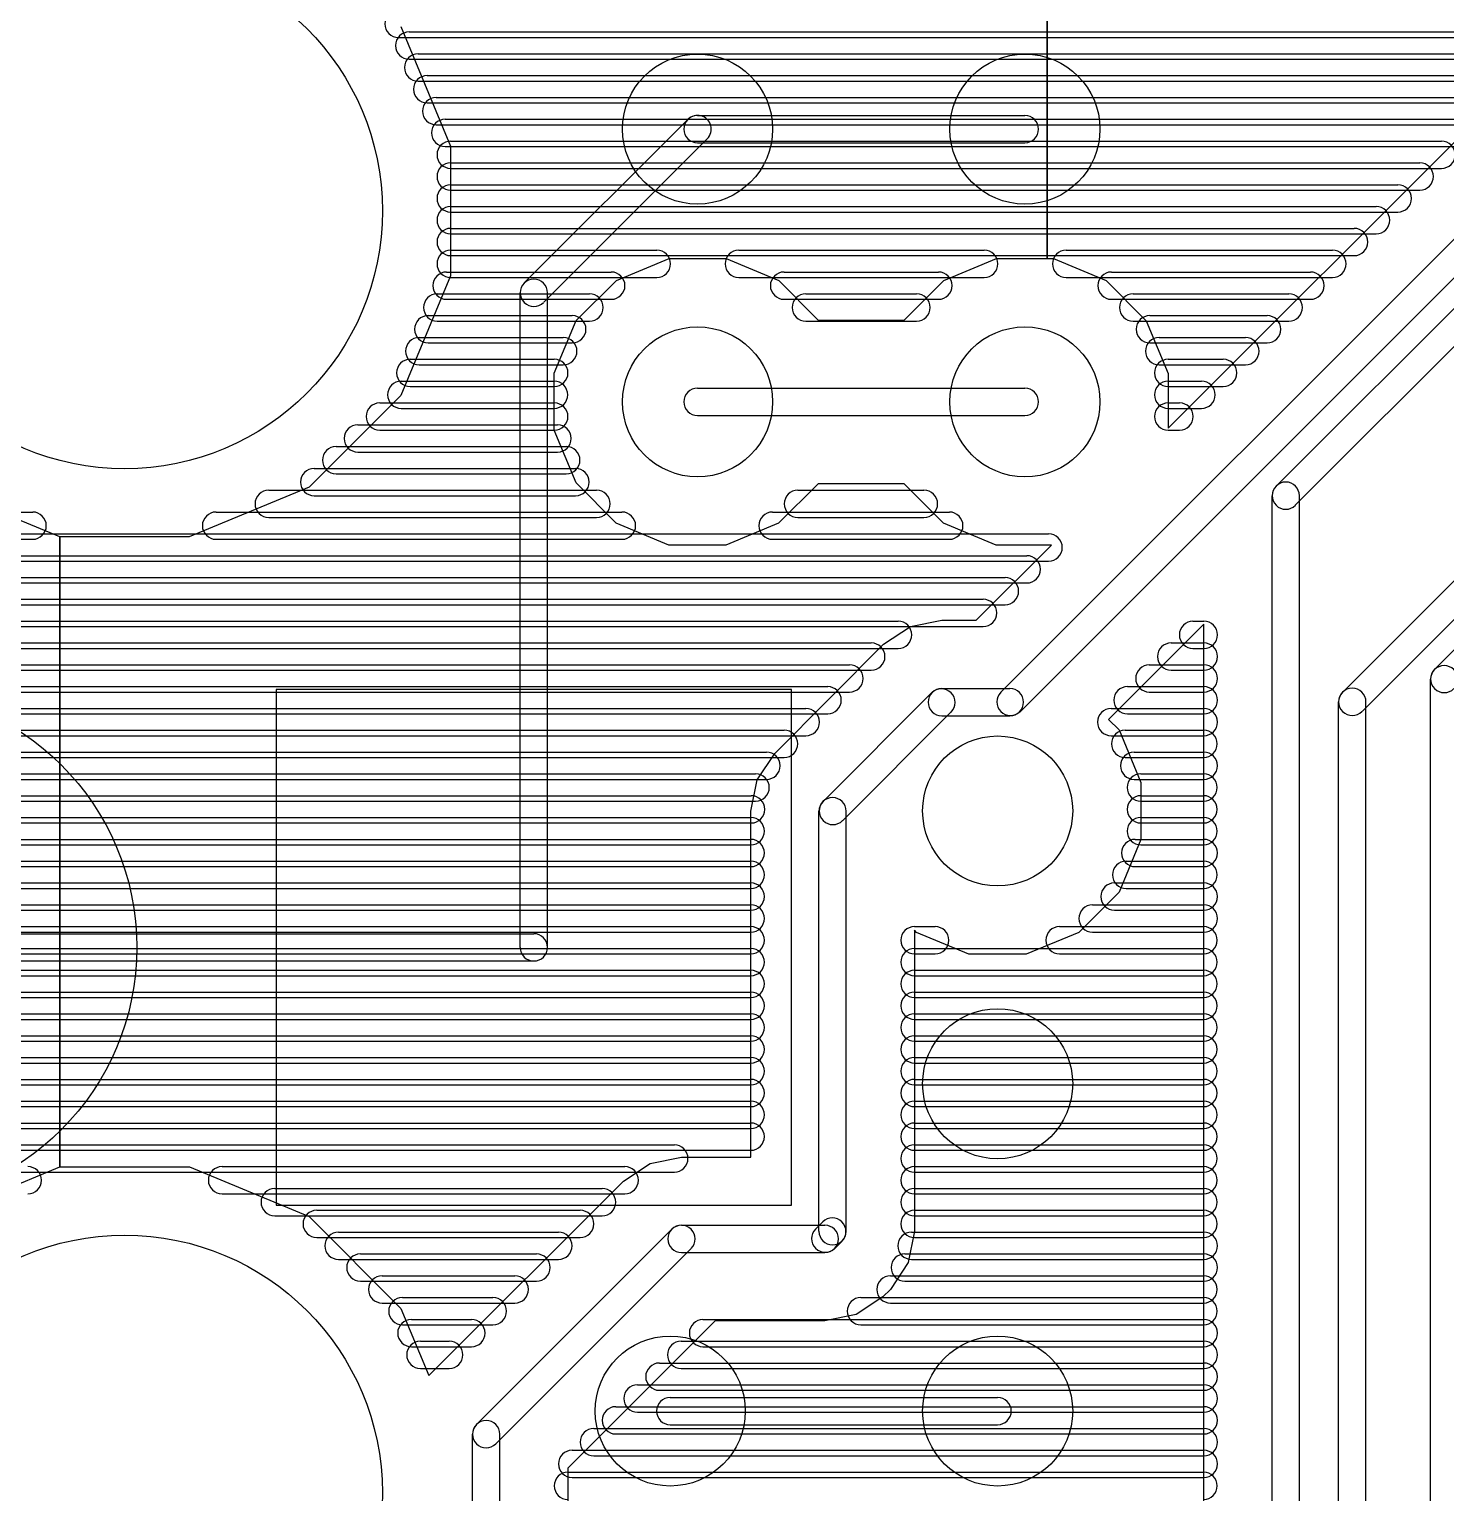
# Model space of a CAD drawing. Extents: x 4625 to 28175, y 45595 to 78045.
# Drawn here: x 8550 to 13742, y 67270 to 72636 of the extents above; entities that cross this region are included whole.
import ezdxf

# ---------------------------------------------------------------- set-up
doc = ezdxf.new("R2010")
doc.units = 0
doc.layers.add('BLACK', color=1, linetype='CONTINUOUS')

msp = doc.modelspace()

# ---------------------------------------------------------------- linework, layer by layer
at = {"layer": 'BLACK'}
for p, q in [((13121, 70961), (16265, 74105)), ((13191, 70891), (16335, 74035)), ((15866, 73960), (12111, 70205)), ((15937, 73889), (12182, 70134)), ((12725, 71173), (15125, 73574)), ((12281, 71795), (12281, 73471)), ((12281, 73471), (12281, 71795)), ((13365, 70206), (16264, 73105)), ((13436, 70135), (16335, 73034)), ((9904, 72606), (14208, 72606)), ((9904, 72606), (14208, 72606)), ((9904, 72606), (14208, 72606)), ((9913, 72646), (10095, 72207)), ((9943, 72626), (14127, 72626)), ((9943, 72626), (14127, 72626)), ((9943, 72626), (14127, 72626)), ((13701, 70289), (16018, 72606)), ((9976, 72546), (14048, 72546)), ((9976, 72546), (14048, 72546)), ((9976, 72546), (14048, 72546)), ((9943, 72526), (14127, 72526)), ((9943, 72526), (14127, 72526)), ((9943, 72526), (14127, 72526)), ((9976, 72446), (14048, 72446)), ((9976, 72446), (14048, 72446)), ((9976, 72446), (14048, 72446)), ((10009, 72466), (13967, 72466)), ((10009, 72466), (13967, 72466)), ((10009, 72466), (13967, 72466)), ((10042, 72386), (13888, 72386)), ((10042, 72386), (13888, 72386)), ((10042, 72386), (13888, 72386)), ((10009, 72366), (13967, 72366)), ((10009, 72366), (13967, 72366)), ((10009, 72366), (13967, 72366)), ((10042, 72286), (13888, 72286)), ((10042, 72286), (13888, 72286)), ((10042, 72286), (13888, 72286)), ((10075, 72306), (13807, 72306)), ((10075, 72306), (13807, 72306)), ((10075, 72306), (13807, 72306)), ((10365, 71706), (10964, 72305)), ((11000, 72320), (12200, 72320)), ((10095, 72226), (13727, 72226)), ((10095, 72226), (13727, 72226)), ((10095, 72226), (13727, 72226)), ((10436, 71635), (11035, 72234)), ((11000, 72220), (12200, 72220)), ((10075, 72206), (13807, 72206)), ((10075, 72206), (13807, 72206)), ((10075, 72206), (13807, 72206)), ((10095, 72207), (10095, 71732)), ((10095, 72146), (13647, 72146)), ((10095, 72146), (13647, 72146)), ((10095, 72146), (13647, 72146)), ((10095, 72126), (13727, 72126)), ((10095, 72126), (13727, 72126)), ((10095, 72126), (13727, 72126)), ((10095, 72066), (13567, 72066)), ((10095, 72066), (13567, 72066)), ((10095, 72066), (13567, 72066)), ((10095, 72046), (13647, 72046)), ((10095, 72046), (13647, 72046)), ((10095, 72046), (13647, 72046)), ((10095, 71986), (13487, 71986)), ((10095, 71986), (13487, 71986)), ((10095, 71986), (13487, 71986)), ((10095, 71966), (13567, 71966)), ((10095, 71966), (13567, 71966)), ((10095, 71966), (13567, 71966)), ((10095, 71906), (13407, 71906)), ((10095, 71906), (13407, 71906)), ((10095, 71906), (13407, 71906)), ((10095, 71886), (13487, 71886)), ((10095, 71886), (13487, 71886)), ((10095, 71886), (13487, 71886)), ((10095, 71826), (10851, 71826)), ((10095, 71826), (10851, 71826)), ((10095, 71826), (10851, 71826)), ((10095, 71806), (13407, 71806)), ((10095, 71806), (13407, 71806)), ((10095, 71806), (13407, 71806)), ((10703, 71715), (10896, 71795)), ((10896, 71795), (11105, 71795)), ((11105, 71795), (11298, 71715)), ((11151, 71826), (12051, 71826)), ((11151, 71826), (12051, 71826)), ((11151, 71826), (12051, 71826)), ((11903, 71715), (12096, 71795)), ((12096, 71795), (12281, 71795)), ((12281, 71795), (12305, 71795)), ((12305, 71795), (12498, 71715)), ((12351, 71826), (13327, 71826)), ((12351, 71826), (13327, 71826)), ((12351, 71826), (13327, 71826)), ((10080, 71746), (10684, 71746)), ((10080, 71746), (10684, 71746)), ((10080, 71746), (10684, 71746)), ((11317, 71746), (11883, 71746)), ((11317, 71746), (11883, 71746)), ((11317, 71746), (11883, 71746)), ((12517, 71746), (13247, 71746)), ((12517, 71746), (13247, 71746)), ((12517, 71746), (13247, 71746)), ((10095, 71732), (9913, 71293)), ((10095, 71726), (10851, 71726)), ((10095, 71726), (10851, 71726)), ((10095, 71726), (10851, 71726)), ((10555, 71568), (10703, 71715)), ((11151, 71726), (12051, 71726)), ((11151, 71726), (12051, 71726)), ((11151, 71726), (12051, 71726)), ((11298, 71715), (11442, 71570)), ((11757, 71570), (11903, 71715)), ((12351, 71726), (13327, 71726)), ((12351, 71726), (13327, 71726)), ((12351, 71726), (13327, 71726)), ((12498, 71715), (12645, 71567)), ((10046, 71666), (10604, 71666)), ((10046, 71666), (10604, 71666)), ((10046, 71666), (10604, 71666)), ((10080, 71646), (10684, 71646)), ((10080, 71646), (10684, 71646)), ((10080, 71646), (10684, 71646)), ((10350, 69270), (10350, 71670)), ((10450, 69270), (10450, 71670)), ((11317, 71646), (11883, 71646)), ((11317, 71646), (11883, 71646)), ((11317, 71646), (11883, 71646)), ((11397, 71666), (11803, 71666)), ((11397, 71666), (11803, 71666)), ((11397, 71666), (11803, 71666)), ((12517, 71646), (13247, 71646)), ((12517, 71646), (13247, 71646)), ((12517, 71646), (13247, 71646)), ((12597, 71666), (13167, 71666)), ((12597, 71666), (13167, 71666)), ((12597, 71666), (13167, 71666)), ((10013, 71586), (10541, 71586)), ((10013, 71586), (10541, 71586)), ((10013, 71586), (10541, 71586)), ((12658, 71586), (13088, 71586)), ((12658, 71586), (13088, 71586)), ((12658, 71586), (13088, 71586)), ((10046, 71566), (10604, 71566)), ((10046, 71566), (10604, 71566)), ((10046, 71566), (10604, 71566)), ((10475, 71375), (10555, 71568)), ((11397, 71566), (11803, 71566)), ((11397, 71566), (11803, 71566)), ((11397, 71566), (11803, 71566)), ((11442, 71570), (11757, 71570)), ((12597, 71566), (13167, 71566)), ((12597, 71566), (13167, 71566)), ((12597, 71566), (13167, 71566)), ((12645, 71567), (12725, 71374)), ((9980, 71506), (10508, 71506)), ((9980, 71506), (10508, 71506)), ((9980, 71506), (10508, 71506)), ((10013, 71486), (10541, 71486)), ((10013, 71486), (10541, 71486)), ((10013, 71486), (10541, 71486)), ((12658, 71486), (13088, 71486)), ((12658, 71486), (13088, 71486)), ((12658, 71486), (13088, 71486)), ((12692, 71506), (13008, 71506)), ((12692, 71506), (13008, 71506)), ((12692, 71506), (13008, 71506)), ((9947, 71426), (10475, 71426)), ((9947, 71426), (10475, 71426)), ((9947, 71426), (10475, 71426)), ((12725, 71426), (12927, 71426)), ((12725, 71426), (12927, 71426)), ((12725, 71426), (12927, 71426)), ((9980, 71406), (10508, 71406)), ((9980, 71406), (10508, 71406)), ((9980, 71406), (10508, 71406)), ((10475, 71166), (10475, 71375)), ((12692, 71406), (13008, 71406)), ((12692, 71406), (13008, 71406)), ((12692, 71406), (13008, 71406)), ((12725, 71374), (12725, 71173)), ((9914, 71346), (10474, 71346)), ((9914, 71346), (10474, 71346)), ((9914, 71346), (10474, 71346)), ((9947, 71326), (10475, 71326)), ((9947, 71326), (10475, 71326)), ((9947, 71326), (10475, 71326)), ((11000, 71320), (12200, 71320)), ((12725, 71346), (12847, 71346)), ((12725, 71346), (12847, 71346)), ((12725, 71346), (12847, 71346)), ((12725, 71326), (12927, 71326)), ((12725, 71326), (12927, 71326)), ((12725, 71326), (12927, 71326)), ((9913, 71293), (9576, 70957)), ((9835, 71266), (10475, 71266)), ((9835, 71266), (10475, 71266)), ((9835, 71266), (10475, 71266)), ((12725, 71266), (12767, 71266)), ((12725, 71266), (12767, 71266)), ((12725, 71266), (12767, 71266)), ((9914, 71246), (10474, 71246)), ((9914, 71246), (10474, 71246)), ((9914, 71246), (10474, 71246)), ((11000, 71220), (12200, 71220)), ((12725, 71246), (12847, 71246)), ((12725, 71246), (12847, 71246)), ((12725, 71246), (12847, 71246)), ((9755, 71186), (10487, 71186)), ((9755, 71186), (10487, 71186)), ((9755, 71186), (10487, 71186)), ((9835, 71166), (10475, 71166)), ((9835, 71166), (10475, 71166)), ((9835, 71166), (10475, 71166)), ((10555, 70973), (10475, 71166)), ((12725, 71166), (12767, 71166)), ((12725, 71166), (12767, 71166)), ((12725, 71166), (12767, 71166)), ((9675, 71106), (10519, 71106)), ((9675, 71106), (10519, 71106)), ((9675, 71106), (10519, 71106)), ((9755, 71086), (10487, 71086)), ((9755, 71086), (10487, 71086)), ((9755, 71086), (10487, 71086)), ((9595, 71026), (10553, 71026)), ((9595, 71026), (10553, 71026)), ((9595, 71026), (10553, 71026)), ((9675, 71006), (10519, 71006)), ((9675, 71006), (10519, 71006)), ((9675, 71006), (10519, 71006)), ((8662, 70775), (8223, 70957)), ((9576, 70957), (9137, 70775)), ((9428, 70946), (10630, 70946)), ((9428, 70946), (10630, 70946)), ((9428, 70946), (10630, 70946)), ((10702, 70825), (10555, 70973)), ((11442, 70970), (11297, 70825)), ((11368, 70946), (11830, 70946)), ((11368, 70946), (11830, 70946)), ((11368, 70946), (11830, 70946)), ((11757, 70970), (11442, 70970)), ((11902, 70825), (11757, 70970)), ((9595, 70926), (10553, 70926)), ((9595, 70926), (10553, 70926)), ((9595, 70926), (10553, 70926)), ((13106, 66026), (13106, 70926)), ((13206, 66026), (13206, 70926)), ((4975, 70866), (8563, 70866)), ((4975, 70866), (8563, 70866)), ((4975, 70866), (8563, 70866)), ((9235, 70866), (10723, 70866)), ((9235, 70866), (10723, 70866)), ((9235, 70866), (10723, 70866)), ((9428, 70846), (10630, 70846)), ((9428, 70846), (10630, 70846)), ((9428, 70846), (10630, 70846)), ((10895, 70745), (10702, 70825)), ((11297, 70825), (11104, 70745)), ((11275, 70866), (11923, 70866)), ((11275, 70866), (11923, 70866)), ((11275, 70866), (11923, 70866)), ((11368, 70846), (11830, 70846)), ((11368, 70846), (11830, 70846)), ((11368, 70846), (11830, 70846)), ((12095, 70745), (11902, 70825)), ((4975, 70786), (12287, 70786)), ((4975, 70786), (12287, 70786)), ((4975, 70786), (12287, 70786)), ((8662, 68465), (8662, 70775)), ((9137, 70775), (8662, 70775)), ((8662, 70775), (8662, 68465)), ((4975, 70766), (8563, 70766)), ((4975, 70766), (8563, 70766)), ((4975, 70766), (8563, 70766)), ((9235, 70766), (10723, 70766)), ((9235, 70766), (10723, 70766)), ((9235, 70766), (10723, 70766)), ((11104, 70745), (10895, 70745)), ((11275, 70766), (11923, 70766)), ((11275, 70766), (11923, 70766)), ((11275, 70766), (11923, 70766)), ((12021, 70469), (12297, 70745)), ((12297, 70745), (12095, 70745)), ((4975, 70706), (12207, 70706)), ((4975, 70706), (12207, 70706)), ((4975, 70706), (12207, 70706)), ((4975, 70686), (12287, 70686)), ((4975, 70686), (12287, 70686)), ((4975, 70686), (12287, 70686)), ((4975, 70626), (12127, 70626)), ((4975, 70626), (12127, 70626)), ((4975, 70626), (12127, 70626)), ((4975, 70606), (12207, 70606)), ((4975, 70606), (12207, 70606)), ((4975, 70606), (12207, 70606)), ((4975, 70546), (12047, 70546)), ((4975, 70546), (12047, 70546)), ((4975, 70546), (12047, 70546)), ((4975, 70526), (12127, 70526)), ((4975, 70526), (12127, 70526)), ((4975, 70526), (12127, 70526)), ((4975, 70466), (11735, 70466)), ((4975, 70466), (11735, 70466)), ((4975, 70466), (11735, 70466)), ((11780, 70446), (11895, 70469)), ((11895, 70469), (12021, 70469)), ((12856, 70455), (12506, 70106)), ((12816, 70466), (12856, 70466)), ((12816, 70466), (12856, 70466)), ((12816, 70466), (12856, 70466)), ((12856, 66150), (12856, 70455)), ((4975, 70446), (12047, 70446)), ((4975, 70446), (12047, 70446)), ((4975, 70446), (12047, 70446)), ((11682, 70381), (11780, 70446)), ((4975, 70386), (11637, 70386)), ((4975, 70386), (11637, 70386)), ((4975, 70386), (11637, 70386)), ((4975, 70366), (11735, 70366)), ((4975, 70366), (11735, 70366)), ((4975, 70366), (11735, 70366)), ((11283, 69981), (11682, 70381)), ((12736, 70386), (12856, 70386)), ((12736, 70386), (12856, 70386)), ((12736, 70386), (12856, 70386)), ((12816, 70366), (12856, 70366)), ((12816, 70366), (12856, 70366)), ((12816, 70366), (12856, 70366)), ((4975, 70306), (11557, 70306)), ((4975, 70306), (11557, 70306)), ((4975, 70306), (11557, 70306)), ((12656, 70306), (12856, 70306)), ((12656, 70306), (12856, 70306)), ((12656, 70306), (12856, 70306)), ((4975, 70286), (11637, 70286)), ((4975, 70286), (11637, 70286)), ((4975, 70286), (11637, 70286)), ((12736, 70286), (12856, 70286)), ((12736, 70286), (12856, 70286)), ((12736, 70286), (12856, 70286)), ((13687, 65331), (13687, 70253)), ((4975, 70226), (11477, 70226)), ((4975, 70226), (11477, 70226)), ((4975, 70226), (11477, 70226)), ((4975, 70206), (11557, 70206)), ((4975, 70206), (11557, 70206)), ((4975, 70206), (11557, 70206)), ((9455, 70215), (9455, 68325)), ((11345, 70215), (9455, 70215)), ((11345, 68325), (11345, 70215)), ((11859, 70204), (11460, 69805)), ((11895, 70219), (12145, 70219)), ((12576, 70226), (12856, 70226)), ((12576, 70226), (12856, 70226)), ((12576, 70226), (12856, 70226)), ((12656, 70206), (12856, 70206)), ((12656, 70206), (12856, 70206)), ((12656, 70206), (12856, 70206)), ((4975, 70146), (11397, 70146)), ((4975, 70146), (11397, 70146)), ((4975, 70146), (11397, 70146)), ((11930, 70133), (11531, 69734)), ((12516, 70146), (12856, 70146)), ((12516, 70146), (12856, 70146)), ((12516, 70146), (12856, 70146)), ((13350, 64270), (13350, 70170)), ((13450, 64270), (13450, 70170)), ((4975, 70126), (11477, 70126)), ((4975, 70126), (11477, 70126)), ((4975, 70126), (11477, 70126)), ((11895, 70119), (12145, 70119)), ((12506, 70106), (12545, 70067)), ((12576, 70126), (12856, 70126)), ((12576, 70126), (12856, 70126)), ((12576, 70126), (12856, 70126)), ((4975, 70066), (11317, 70066)), ((4975, 70066), (11317, 70066)), ((4975, 70066), (11317, 70066)), ((4975, 70046), (11397, 70046)), ((4975, 70046), (11397, 70046)), ((4975, 70046), (11397, 70046)), ((12516, 70046), (12856, 70046)), ((12516, 70046), (12856, 70046)), ((12516, 70046), (12856, 70046)), ((12545, 70067), (12625, 69874)), ((12567, 70066), (12855, 70066)), ((12567, 70066), (12855, 70066)), ((12567, 70066), (12855, 70066)), ((4975, 69986), (11253, 69986)), ((4975, 69986), (11253, 69986)), ((4975, 69986), (11253, 69986)), ((11218, 69884), (11283, 69981)), ((12600, 69986), (12856, 69986)), ((12600, 69986), (12856, 69986)), ((12600, 69986), (12856, 69986)), ((4975, 69966), (11317, 69966)), ((4975, 69966), (11317, 69966)), ((4975, 69966), (11317, 69966)), ((12567, 69966), (12855, 69966)), ((12567, 69966), (12855, 69966)), ((12567, 69966), (12855, 69966)), ((4975, 69906), (11213, 69906)), ((4975, 69906), (11213, 69906)), ((4975, 69906), (11213, 69906)), ((4975, 69886), (11253, 69886)), ((4975, 69886), (11253, 69886)), ((4975, 69886), (11253, 69886)), ((11195, 69769), (11218, 69884)), ((12600, 69886), (12856, 69886)), ((12600, 69886), (12856, 69886)), ((12600, 69886), (12856, 69886)), ((12625, 69906), (12855, 69906)), ((12625, 69906), (12855, 69906)), ((12625, 69906), (12855, 69906)), ((12625, 69874), (12625, 69665)), ((4975, 69826), (11197, 69826)), ((4975, 69826), (11197, 69826)), ((4975, 69826), (11197, 69826)), ((4975, 69806), (11213, 69806)), ((4975, 69806), (11213, 69806)), ((4975, 69806), (11213, 69806)), ((12625, 69826), (12855, 69826)), ((12625, 69826), (12855, 69826)), ((12625, 69826), (12855, 69826)), ((12625, 69806), (12855, 69806)), ((12625, 69806), (12855, 69806)), ((12625, 69806), (12855, 69806)), ((11195, 68501), (11195, 69769)), ((11445, 68229), (11445, 69769)), ((11545, 68229), (11545, 69769)), ((4975, 69746), (11195, 69746)), ((4975, 69746), (11195, 69746)), ((4975, 69746), (11195, 69746)), ((4975, 69726), (11197, 69726)), ((4975, 69726), (11197, 69726)), ((4975, 69726), (11197, 69726)), ((12625, 69746), (12855, 69746)), ((12625, 69746), (12855, 69746)), ((12625, 69746), (12855, 69746)), ((12625, 69726), (12855, 69726)), ((12625, 69726), (12855, 69726)), ((12625, 69726), (12855, 69726)), ((4975, 69666), (11195, 69666)), ((4975, 69666), (11195, 69666)), ((4975, 69666), (11195, 69666)), ((4975, 69646), (11195, 69646)), ((4975, 69646), (11195, 69646)), ((4975, 69646), (11195, 69646)), ((12625, 69665), (12545, 69472)), ((12604, 69666), (12856, 69666)), ((12604, 69666), (12856, 69666)), ((12604, 69666), (12856, 69666)), ((12625, 69646), (12855, 69646)), ((12625, 69646), (12855, 69646)), ((12625, 69646), (12855, 69646)), ((4975, 69586), (11195, 69586)), ((4975, 69586), (11195, 69586)), ((4975, 69586), (11195, 69586)), ((4975, 69566), (11195, 69566)), ((4975, 69566), (11195, 69566)), ((4975, 69566), (11195, 69566)), ((12571, 69586), (12855, 69586)), ((12571, 69586), (12855, 69586)), ((12571, 69586), (12855, 69586)), ((12604, 69566), (12856, 69566)), ((12604, 69566), (12856, 69566)), ((12604, 69566), (12856, 69566)), ((4975, 69506), (11195, 69506)), ((4975, 69506), (11195, 69506)), ((4975, 69506), (11195, 69506)), ((4975, 69486), (11195, 69486)), ((4975, 69486), (11195, 69486)), ((4975, 69486), (11195, 69486)), ((12528, 69506), (12856, 69506)), ((12528, 69506), (12856, 69506)), ((12528, 69506), (12856, 69506)), ((12571, 69486), (12855, 69486)), ((12571, 69486), (12855, 69486)), ((12571, 69486), (12855, 69486)), ((12545, 69472), (12397, 69325)), ((4975, 69426), (11195, 69426)), ((4975, 69426), (11195, 69426)), ((4975, 69426), (11195, 69426)), ((4975, 69406), (11195, 69406)), ((4975, 69406), (11195, 69406)), ((4975, 69406), (11195, 69406)), ((12448, 69426), (12856, 69426)), ((12448, 69426), (12856, 69426)), ((12448, 69426), (12856, 69426)), ((12528, 69406), (12856, 69406)), ((12528, 69406), (12856, 69406)), ((12528, 69406), (12856, 69406)), ((4975, 69346), (11195, 69346)), ((4975, 69346), (11195, 69346)), ((4975, 69346), (11195, 69346)), ((4975, 69326), (11195, 69326)), ((4975, 69326), (11195, 69326)), ((4975, 69326), (11195, 69326)), ((11795, 69346), (11871, 69346)), ((11795, 69346), (11871, 69346)), ((11795, 69346), (11871, 69346)), ((11802, 69325), (11795, 69333)), ((11795, 69333), (11795, 68229)), ((11995, 69245), (11802, 69325)), ((12397, 69325), (12204, 69245)), ((12327, 69346), (12855, 69346)), ((12327, 69346), (12855, 69346)), ((12327, 69346), (12855, 69346)), ((12448, 69326), (12856, 69326)), ((12448, 69326), (12856, 69326)), ((12448, 69326), (12856, 69326)), ((8000, 69320), (10400, 69320)), ((4975, 69266), (11195, 69266)), ((4975, 69266), (11195, 69266)), ((4975, 69266), (11195, 69266)), ((4975, 69246), (11195, 69246)), ((4975, 69246), (11195, 69246)), ((4975, 69246), (11195, 69246)), ((8000, 69220), (10400, 69220)), ((11795, 69266), (12855, 69266)), ((11795, 69266), (12855, 69266)), ((11795, 69266), (12855, 69266)), ((11795, 69246), (11871, 69246)), ((11795, 69246), (11871, 69246)), ((11795, 69246), (11871, 69246)), ((12204, 69245), (11995, 69245)), ((12327, 69246), (12855, 69246)), ((12327, 69246), (12855, 69246)), ((12327, 69246), (12855, 69246)), ((4975, 69186), (11195, 69186)), ((4975, 69186), (11195, 69186)), ((4975, 69186), (11195, 69186)), ((4975, 69166), (11195, 69166)), ((4975, 69166), (11195, 69166)), ((4975, 69166), (11195, 69166)), ((11795, 69186), (12855, 69186)), ((11795, 69186), (12855, 69186)), ((11795, 69186), (12855, 69186)), ((11795, 69166), (12855, 69166)), ((11795, 69166), (12855, 69166)), ((11795, 69166), (12855, 69166)), ((4975, 69106), (11195, 69106)), ((4975, 69106), (11195, 69106)), ((4975, 69106), (11195, 69106)), ((4975, 69086), (11195, 69086)), ((4975, 69086), (11195, 69086)), ((4975, 69086), (11195, 69086)), ((11795, 69106), (12855, 69106)), ((11795, 69106), (12855, 69106)), ((11795, 69106), (12855, 69106)), ((11795, 69086), (12855, 69086)), ((11795, 69086), (12855, 69086)), ((11795, 69086), (12855, 69086)), ((4975, 69026), (11195, 69026)), ((4975, 69026), (11195, 69026)), ((4975, 69026), (11195, 69026)), ((4975, 69006), (11195, 69006)), ((4975, 69006), (11195, 69006)), ((4975, 69006), (11195, 69006)), ((11795, 69026), (12855, 69026)), ((11795, 69026), (12855, 69026)), ((11795, 69026), (12855, 69026)), ((11795, 69006), (12855, 69006)), ((11795, 69006), (12855, 69006)), ((11795, 69006), (12855, 69006)), ((4975, 68946), (11195, 68946)), ((4975, 68946), (11195, 68946)), ((4975, 68946), (11195, 68946)), ((4975, 68926), (11195, 68926)), ((4975, 68926), (11195, 68926)), ((4975, 68926), (11195, 68926)), ((11795, 68946), (12855, 68946)), ((11795, 68946), (12855, 68946)), ((11795, 68946), (12855, 68946)), ((11795, 68926), (12855, 68926)), ((11795, 68926), (12855, 68926)), ((11795, 68926), (12855, 68926)), ((4975, 68866), (11195, 68866)), ((4975, 68866), (11195, 68866)), ((4975, 68866), (11195, 68866)), ((4975, 68846), (11195, 68846)), ((4975, 68846), (11195, 68846)), ((4975, 68846), (11195, 68846)), ((11795, 68866), (12855, 68866)), ((11795, 68866), (12855, 68866)), ((11795, 68866), (12855, 68866)), ((11795, 68846), (12855, 68846)), ((11795, 68846), (12855, 68846)), ((11795, 68846), (12855, 68846)), ((4975, 68786), (11195, 68786)), ((4975, 68786), (11195, 68786)), ((4975, 68786), (11195, 68786)), ((11795, 68786), (12855, 68786)), ((11795, 68786), (12855, 68786)), ((11795, 68786), (12855, 68786)), ((4975, 68766), (11195, 68766)), ((4975, 68766), (11195, 68766)), ((4975, 68766), (11195, 68766)), ((11795, 68766), (12855, 68766)), ((11795, 68766), (12855, 68766)), ((11795, 68766), (12855, 68766)), ((4975, 68706), (11195, 68706)), ((4975, 68706), (11195, 68706)), ((4975, 68706), (11195, 68706)), ((4975, 68686), (11195, 68686)), ((4975, 68686), (11195, 68686)), ((4975, 68686), (11195, 68686)), ((11795, 68706), (12855, 68706)), ((11795, 68706), (12855, 68706)), ((11795, 68706), (12855, 68706)), ((11795, 68686), (12855, 68686)), ((11795, 68686), (12855, 68686)), ((11795, 68686), (12855, 68686)), ((4975, 68626), (11195, 68626)), ((4975, 68626), (11195, 68626)), ((4975, 68626), (11195, 68626)), ((11795, 68626), (12855, 68626)), ((11795, 68626), (12855, 68626)), ((11795, 68626), (12855, 68626)), ((4975, 68606), (11195, 68606)), ((4975, 68606), (11195, 68606)), ((4975, 68606), (11195, 68606)), ((11795, 68606), (12855, 68606)), ((11795, 68606), (12855, 68606)), ((11795, 68606), (12855, 68606)), ((4975, 68546), (10915, 68546)), ((4975, 68546), (10915, 68546)), ((4975, 68546), (10915, 68546)), ((4975, 68526), (11195, 68526)), ((4975, 68526), (11195, 68526)), ((4975, 68526), (11195, 68526)), ((11795, 68546), (12855, 68546)), ((11795, 68546), (12855, 68546)), ((11795, 68546), (12855, 68546)), ((11795, 68526), (12855, 68526)), ((11795, 68526), (12855, 68526)), ((11795, 68526), (12855, 68526)), ((8224, 68283), (8662, 68465)), ((8662, 68465), (8663, 68465)), ((8663, 68465), (9138, 68465)), ((9138, 68465), (9577, 68283)), ((9257, 68466), (10733, 68466)), ((9257, 68466), (10733, 68466)), ((9257, 68466), (10733, 68466)), ((10728, 68413), (10826, 68478)), ((10826, 68478), (10941, 68501)), ((10941, 68501), (11195, 68501)), ((11795, 68466), (12855, 68466)), ((11795, 68466), (12855, 68466)), ((11795, 68466), (12855, 68466)), ((4975, 68446), (10915, 68446)), ((4975, 68446), (10915, 68446)), ((4975, 68446), (10915, 68446)), ((10015, 67700), (10728, 68413)), ((11795, 68446), (12855, 68446)), ((11795, 68446), (12855, 68446)), ((11795, 68446), (12855, 68446)), ((9257, 68366), (10733, 68366)), ((9257, 68366), (10733, 68366)), ((9257, 68366), (10733, 68366)), ((9450, 68386), (10650, 68386)), ((9450, 68386), (10650, 68386)), ((9450, 68386), (10650, 68386)), ((11795, 68386), (12855, 68386)), ((11795, 68386), (12855, 68386)), ((11795, 68386), (12855, 68386)), ((11795, 68366), (12855, 68366)), ((11795, 68366), (12855, 68366)), ((11795, 68366), (12855, 68366)), ((9455, 68325), (11345, 68325)), ((9604, 68306), (10570, 68306)), ((9604, 68306), (10570, 68306)), ((9604, 68306), (10570, 68306)), ((11795, 68306), (12855, 68306)), ((11795, 68306), (12855, 68306)), ((11795, 68306), (12855, 68306)), ((9450, 68286), (10650, 68286)), ((9450, 68286), (10650, 68286)), ((9450, 68286), (10650, 68286)), ((9577, 68283), (9913, 67946)), ((10941, 68251), (11467, 68251)), ((11459, 68264), (11432, 68237)), ((11795, 68286), (12855, 68286)), ((11795, 68286), (12855, 68286)), ((11795, 68286), (12855, 68286)), ((9604, 68206), (10570, 68206)), ((9604, 68206), (10570, 68206)), ((9604, 68206), (10570, 68206)), ((9684, 68226), (10490, 68226)), ((9684, 68226), (10490, 68226)), ((9684, 68226), (10490, 68226)), ((10905, 68236), (10190, 67521)), ((11795, 68229), (11772, 68114)), ((11784, 68226), (12856, 68226)), ((11784, 68226), (12856, 68226)), ((11784, 68226), (12856, 68226)), ((11795, 68206), (12855, 68206)), ((11795, 68206), (12855, 68206)), ((11795, 68206), (12855, 68206)), ((9764, 68146), (10410, 68146)), ((9764, 68146), (10410, 68146)), ((9764, 68146), (10410, 68146)), ((10976, 68165), (10261, 67450)), ((10941, 68151), (11467, 68151)), ((11530, 68193), (11503, 68166)), ((11760, 68146), (12856, 68146)), ((11760, 68146), (12856, 68146)), ((11760, 68146), (12856, 68146)), ((9684, 68126), (10490, 68126)), ((9684, 68126), (10490, 68126)), ((9684, 68126), (10490, 68126)), ((11772, 68114), (11707, 68016)), ((11784, 68126), (12856, 68126)), ((11784, 68126), (12856, 68126)), ((11784, 68126), (12856, 68126)), ((9764, 68046), (10410, 68046)), ((9764, 68046), (10410, 68046)), ((9764, 68046), (10410, 68046)), ((9844, 68066), (10330, 68066)), ((9844, 68066), (10330, 68066)), ((9844, 68066), (10330, 68066)), ((11707, 68066), (12855, 68066)), ((11707, 68066), (12855, 68066)), ((11707, 68066), (12855, 68066)), ((11760, 68046), (12856, 68046)), ((11760, 68046), (12856, 68046)), ((11760, 68046), (12856, 68046)), ((9918, 67986), (10250, 67986)), ((9918, 67986), (10250, 67986)), ((9918, 67986), (10250, 67986)), ((11679, 67989), (11582, 67924)), ((11599, 67986), (12855, 67986)), ((11599, 67986), (12855, 67986)), ((11599, 67986), (12855, 67986)), ((11707, 68016), (11679, 67989)), ((9844, 67966), (10330, 67966)), ((9844, 67966), (10330, 67966)), ((9844, 67966), (10330, 67966)), ((9913, 67946), (10015, 67700)), ((11707, 67966), (12855, 67966)), ((11707, 67966), (12855, 67966)), ((11707, 67966), (12855, 67966)), ((9918, 67886), (10250, 67886)), ((9918, 67886), (10250, 67886)), ((9918, 67886), (10250, 67886)), ((9951, 67906), (10171, 67906)), ((9951, 67906), (10171, 67906)), ((9951, 67906), (10171, 67906)), ((11065, 67901), (10525, 67361)), ((11020, 67906), (12856, 67906)), ((11020, 67906), (12856, 67906)), ((11020, 67906), (12856, 67906)), ((11467, 67901), (11065, 67901)), ((11582, 67924), (11467, 67901)), ((11599, 67886), (12855, 67886)), ((11599, 67886), (12855, 67886)), ((11599, 67886), (12855, 67886)), ((9984, 67826), (10090, 67826)), ((9984, 67826), (10090, 67826)), ((9984, 67826), (10090, 67826)), ((10940, 67826), (12856, 67826)), ((10940, 67826), (12856, 67826)), ((10940, 67826), (12856, 67826)), ((9951, 67806), (10171, 67806)), ((9951, 67806), (10171, 67806)), ((9951, 67806), (10171, 67806)), ((11020, 67806), (12856, 67806)), ((11020, 67806), (12856, 67806)), ((11020, 67806), (12856, 67806)), ((9984, 67726), (10090, 67726)), ((9984, 67726), (10090, 67726)), ((9984, 67726), (10090, 67726)), ((10860, 67746), (12856, 67746)), ((10860, 67746), (12856, 67746)), ((10860, 67746), (12856, 67746)), ((10940, 67726), (12856, 67726)), ((10940, 67726), (12856, 67726)), ((10940, 67726), (12856, 67726)), ((10780, 67666), (12856, 67666)), ((10780, 67666), (12856, 67666)), ((10780, 67666), (12856, 67666)), ((10860, 67646), (12856, 67646)), ((10860, 67646), (12856, 67646)), ((10860, 67646), (12856, 67646)), ((10900, 67620), (12100, 67620)), ((10700, 67586), (12856, 67586)), ((10700, 67586), (12856, 67586)), ((10700, 67586), (12856, 67586)), ((10780, 67566), (12856, 67566)), ((10780, 67566), (12856, 67566)), ((10780, 67566), (12856, 67566)), ((10620, 67506), (12856, 67506)), ((10620, 67506), (12856, 67506)), ((10620, 67506), (12856, 67506)), ((10900, 67520), (12100, 67520)), ((10175, 67083), (10175, 67485)), ((10275, 67083), (10275, 67485)), ((10700, 67486), (12856, 67486)), ((10700, 67486), (12856, 67486)), ((10700, 67486), (12856, 67486)), ((10540, 67426), (12856, 67426)), ((10540, 67426), (12856, 67426)), ((10540, 67426), (12856, 67426)), ((10620, 67406), (12856, 67406)), ((10620, 67406), (12856, 67406)), ((10620, 67406), (12856, 67406)), ((10525, 67361), (10525, 67082)), ((10525, 67346), (12855, 67346)), ((10525, 67346), (12855, 67346)), ((10525, 67346), (12855, 67346)), ((10540, 67326), (12856, 67326)), ((10540, 67326), (12856, 67326)), ((10540, 67326), (12856, 67326))]:
    msp.add_line(p, q, dxfattribs=at)
for centre, radius in [((8900, 71970), 945), ((11000, 72270), 275), ((12200, 72270), 275), ((11000, 71270), 275), ((12200, 71270), 275), ((8000, 69270), 945), ((12100, 69770), 275), ((12100, 68770), 275), ((8900, 67270), 945), ((10900, 67570), 275), ((12100, 67570), 275)]:
    msp.add_circle(centre, radius, dxfattribs=at)
for centre, start, end in [((9904, 72656), 90, 270), ((9904, 72656), 90, 270), ((9904, 72656), 90, 270), ((9943, 72576), 90, 270), ((9943, 72576), 90, 270), ((9943, 72576), 90, 270), ((9976, 72496), 90, 270), ((9976, 72496), 90, 270), ((9976, 72496), 90, 270), ((10009, 72416), 90, 270), ((10009, 72416), 90, 270), ((10009, 72416), 90, 270), ((10042, 72336), 90, 270), ((10042, 72336), 90, 270), ((10042, 72336), 90, 270), ((10075, 72256), 90, 270), ((10075, 72256), 90, 270), ((10075, 72256), 90, 270), ((11000, 72270), 90, 270), ((11000, 72270), 315, 495), ((12200, 72270), 270, 450), ((10095, 72176), 90, 270), ((10095, 72176), 90, 270), ((10095, 72176), 90, 270), ((13727, 72176), 270, 450), ((13727, 72176), 270, 450), ((13727, 72176), 270, 450), ((10095, 72096), 90, 270), ((10095, 72096), 90, 270), ((10095, 72096), 90, 270), ((13647, 72096), 270, 450), ((13647, 72096), 270, 450), ((13647, 72096), 270, 450), ((10095, 72016), 90, 270), ((10095, 72016), 90, 270), ((10095, 72016), 90, 270), ((13567, 72016), 270, 450), ((13567, 72016), 270, 450), ((13567, 72016), 270, 450), ((10095, 71936), 90, 270), ((10095, 71936), 90, 270), ((10095, 71936), 90, 270), ((13487, 71936), 270, 450), ((13487, 71936), 270, 450), ((13487, 71936), 270, 450), ((10095, 71856), 90, 270), ((10095, 71856), 90, 270), ((10095, 71856), 90, 270), ((13407, 71856), 270, 450), ((13407, 71856), 270, 450), ((13407, 71856), 270, 450), ((10095, 71776), 90, 270), ((10095, 71776), 90, 270), ((10095, 71776), 90, 270), ((10851, 71776), 270, 450), ((10851, 71776), 270, 450), ((10851, 71776), 270, 450), ((11151, 71776), 90, 270), ((11151, 71776), 90, 270), ((11151, 71776), 90, 270), ((12051, 71776), 270, 450), ((12051, 71776), 270, 450), ((12051, 71776), 270, 450), ((12351, 71776), 90, 270), ((12351, 71776), 90, 270), ((12351, 71776), 90, 270), ((13327, 71776), 270, 450), ((13327, 71776), 270, 450), ((13327, 71776), 270, 450), ((10080, 71696), 90, 270), ((10080, 71696), 90, 270), ((10080, 71696), 90, 270), ((10684, 71696), 270, 450), ((10684, 71696), 270, 450), ((10684, 71696), 270, 450), ((11317, 71696), 90, 270), ((11317, 71696), 90, 270), ((11317, 71696), 90, 270), ((11883, 71696), 270, 450), ((11883, 71696), 270, 450), ((11883, 71696), 270, 450), ((12517, 71696), 90, 270), ((12517, 71696), 90, 270), ((12517, 71696), 90, 270), ((13247, 71696), 270, 450), ((13247, 71696), 270, 450), ((13247, 71696), 270, 450), ((10400, 71670), 360, 540), ((10400, 71670), 135, 315), ((10046, 71616), 90, 270), ((10046, 71616), 90, 270), ((10046, 71616), 90, 270), ((10604, 71616), 270, 450), ((10604, 71616), 270, 450), ((10604, 71616), 270, 450), ((11397, 71616), 90, 270), ((11397, 71616), 90, 270), ((11397, 71616), 90, 270), ((11803, 71616), 270, 450), ((11803, 71616), 270, 450), ((11803, 71616), 270, 450), ((12597, 71616), 90, 270), ((12597, 71616), 90, 270), ((12597, 71616), 90, 270), ((13167, 71616), 270, 450), ((13167, 71616), 270, 450), ((13167, 71616), 270, 450), ((10013, 71536), 90, 270), ((10013, 71536), 90, 270), ((10013, 71536), 90, 270), ((10541, 71536), 270, 450), ((10541, 71536), 270, 450), ((10541, 71536), 270, 450), ((12658, 71536), 90, 270), ((12658, 71536), 90, 270), ((12658, 71536), 90, 270), ((13088, 71536), 270, 450), ((13088, 71536), 270, 450), ((13088, 71536), 270, 450), ((9980, 71456), 90, 270), ((9980, 71456), 90, 270), ((9980, 71456), 90, 270), ((10508, 71456), 270, 450), ((10508, 71456), 270, 450), ((10508, 71456), 270, 450), ((12692, 71456), 90, 270), ((12692, 71456), 90, 270), ((12692, 71456), 90, 270), ((13008, 71456), 270, 450), ((13008, 71456), 270, 450), ((13008, 71456), 270, 450), ((9947, 71376), 90, 270), ((9947, 71376), 90, 270), ((9947, 71376), 90, 270), ((10475, 71376), 270, 450), ((10475, 71376), 270, 450), ((10475, 71376), 270, 450), ((12725, 71376), 90, 270), ((12725, 71376), 90, 270), ((12725, 71376), 90, 270), ((12927, 71376), 270, 450), ((12927, 71376), 270, 450), ((12927, 71376), 270, 450), ((9914, 71296), 90, 270), ((9914, 71296), 90, 270), ((9914, 71296), 90, 270), ((10474, 71296), 270, 450), ((10474, 71296), 270, 450), ((10474, 71296), 270, 450), ((11000, 71270), 90, 270), ((12200, 71270), 270, 450), ((12725, 71296), 90, 270), ((12725, 71296), 90, 270), ((12725, 71296), 90, 270), ((12847, 71296), 270, 450), ((12847, 71296), 270, 450), ((12847, 71296), 270, 450), ((9835, 71216), 90, 270), ((9835, 71216), 90, 270), ((9835, 71216), 90, 270), ((10475, 71216), 270, 450), ((10475, 71216), 270, 450), ((10475, 71216), 270, 450), ((12725, 71216), 90, 270), ((12725, 71216), 90, 270), ((12725, 71216), 90, 270), ((12767, 71216), 270, 450), ((12767, 71216), 270, 450), ((12767, 71216), 270, 450), ((9755, 71136), 90, 270), ((9755, 71136), 90, 270), ((9755, 71136), 90, 270), ((10487, 71136), 270, 450), ((10487, 71136), 270, 450), ((10487, 71136), 270, 450), ((9675, 71056), 90, 270), ((9675, 71056), 90, 270), ((9675, 71056), 90, 270), ((10519, 71056), 270, 450), ((10519, 71056), 270, 450), ((10519, 71056), 270, 450), ((9595, 70976), 90, 270), ((9595, 70976), 90, 270), ((9595, 70976), 90, 270), ((10553, 70976), 270, 450), ((10553, 70976), 270, 450), ((10553, 70976), 270, 450), ((9428, 70896), 90, 270), ((9428, 70896), 90, 270), ((9428, 70896), 90, 270), ((10630, 70896), 270, 450), ((10630, 70896), 270, 450), ((10630, 70896), 270, 450), ((11368, 70896), 90, 270), ((11368, 70896), 90, 270), ((11368, 70896), 90, 270), ((11830, 70896), 270, 450), ((11830, 70896), 270, 450), ((11830, 70896), 270, 450), ((13156, 70926), 360, 540), ((13156, 70926), 135, 315), ((8563, 70816), 270, 450), ((8563, 70816), 270, 450), ((8563, 70816), 270, 450), ((9235, 70816), 90, 270), ((9235, 70816), 90, 270), ((9235, 70816), 90, 270), ((10723, 70816), 270, 450), ((10723, 70816), 270, 450), ((10723, 70816), 270, 450), ((11275, 70816), 90, 270), ((11275, 70816), 90, 270), ((11275, 70816), 90, 270), ((11923, 70816), 270, 450), ((11923, 70816), 270, 450), ((11923, 70816), 270, 450), ((12287, 70736), 270, 450), ((12287, 70736), 270, 450), ((12287, 70736), 270, 450), ((12207, 70656), 270, 450), ((12207, 70656), 270, 450), ((12207, 70656), 270, 450), ((12127, 70576), 270, 450), ((12127, 70576), 270, 450), ((12127, 70576), 270, 450), ((12047, 70496), 270, 450), ((12047, 70496), 270, 450), ((12047, 70496), 270, 450), ((11735, 70416), 270, 450), ((11735, 70416), 270, 450), ((11735, 70416), 270, 450), ((12816, 70416), 90, 270), ((12816, 70416), 90, 270), ((12816, 70416), 90, 270), ((12856, 70416), 270, 450), ((12856, 70416), 270, 450), ((12856, 70416), 270, 450), ((11637, 70336), 270, 450), ((11637, 70336), 270, 450), ((11637, 70336), 270, 450), ((12736, 70336), 90, 270), ((12736, 70336), 90, 270), ((12736, 70336), 90, 270), ((12856, 70336), 270, 450), ((12856, 70336), 270, 450), ((12856, 70336), 270, 450), ((11557, 70256), 270, 450), ((11557, 70256), 270, 450), ((11557, 70256), 270, 450), ((12656, 70256), 90, 270), ((12656, 70256), 90, 270), ((12656, 70256), 90, 270), ((12856, 70256), 270, 450), ((12856, 70256), 270, 450), ((12856, 70256), 270, 450), ((13737, 70253), 360, 540), ((13737, 70254), 135, 315), ((11477, 70176), 270, 450), ((11477, 70176), 270, 450), ((11477, 70176), 270, 450), ((11895, 70169), 90, 270), ((11894, 70168), -45, 135), ((12147, 70170), 135, 315), ((12145, 70169), 270, 450), ((12576, 70176), 90, 270), ((12576, 70176), 90, 270), ((12576, 70176), 90, 270), ((12856, 70176), 270, 450), ((12856, 70176), 270, 450), ((12856, 70176), 270, 450), ((13400, 70170), 360, 540), ((13400, 70170), 135, 315), ((11397, 70096), 270, 450), ((11397, 70096), 270, 450), ((11397, 70096), 270, 450), ((12516, 70096), 90, 270), ((12516, 70096), 90, 270), ((12516, 70096), 90, 270), ((12856, 70096), 270, 450), ((12856, 70096), 270, 450), ((12856, 70096), 270, 450), ((11317, 70016), 270, 450), ((11317, 70016), 270, 450), ((11317, 70016), 270, 450), ((12567, 70016), 90, 270), ((12567, 70016), 90, 270), ((12567, 70016), 90, 270), ((12855, 70016), 270, 450), ((12855, 70016), 270, 450), ((12855, 70016), 270, 450), ((11253, 69936), 270, 450), ((11253, 69936), 270, 450), ((11253, 69936), 270, 450), ((12600, 69936), 90, 270), ((12600, 69936), 90, 270), ((12600, 69936), 90, 270), ((12856, 69936), 270, 450), ((12856, 69936), 270, 450), ((12856, 69936), 270, 450), ((11213, 69856), 270, 450), ((11213, 69856), 270, 450), ((11213, 69856), 270, 450), ((12625, 69856), 90, 270), ((12625, 69856), 90, 270), ((12625, 69856), 90, 270), ((12855, 69856), 270, 450), ((12855, 69856), 270, 450), ((12855, 69856), 270, 450), ((11197, 69776), 270, 450), ((11197, 69776), 270, 450), ((11197, 69776), 270, 450), ((11495, 69769), 360, 540), ((11496, 69770), 135, 315), ((12625, 69776), 90, 270), ((12625, 69776), 90, 270), ((12625, 69776), 90, 270), ((12855, 69776), 270, 450), ((12855, 69776), 270, 450), ((12855, 69776), 270, 450), ((11195, 69696), 270, 450), ((11195, 69696), 270, 450), ((11195, 69696), 270, 450), ((12625, 69696), 90, 270), ((12625, 69696), 90, 270), ((12625, 69696), 90, 270), ((12855, 69696), 270, 450), ((12855, 69696), 270, 450), ((12855, 69696), 270, 450), ((11195, 69616), 270, 450), ((11195, 69616), 270, 450), ((11195, 69616), 270, 450), ((12604, 69616), 90, 270), ((12604, 69616), 90, 270), ((12604, 69616), 90, 270), ((12856, 69616), 270, 450), ((12856, 69616), 270, 450), ((12856, 69616), 270, 450), ((11195, 69536), 270, 450), ((11195, 69536), 270, 450), ((11195, 69536), 270, 450), ((12571, 69536), 90, 270), ((12571, 69536), 90, 270), ((12571, 69536), 90, 270), ((12855, 69536), 270, 450), ((12855, 69536), 270, 450), ((12855, 69536), 270, 450), ((11195, 69456), 270, 450), ((11195, 69456), 270, 450), ((11195, 69456), 270, 450), ((12528, 69456), 90, 270), ((12528, 69456), 90, 270), ((12528, 69456), 90, 270), ((12856, 69456), 270, 450), ((12856, 69456), 270, 450), ((12856, 69456), 270, 450), ((11195, 69376), 270, 450), ((11195, 69376), 270, 450), ((11195, 69376), 270, 450), ((12448, 69376), 90, 270), ((12448, 69376), 90, 270), ((12448, 69376), 90, 270), ((12856, 69376), 270, 450), ((12856, 69376), 270, 450), ((12856, 69376), 270, 450), ((11195, 69296), 270, 450), ((11195, 69296), 270, 450), ((11195, 69296), 270, 450), ((11795, 69296), 90, 270), ((11795, 69296), 90, 270), ((11795, 69296), 90, 270), ((11871, 69296), 270, 450), ((11871, 69296), 270, 450), ((11871, 69296), 270, 450), ((12327, 69296), 90, 270), ((12327, 69296), 90, 270), ((12327, 69296), 90, 270), ((12855, 69296), 270, 450), ((12855, 69296), 270, 450), ((12855, 69296), 270, 450), ((10400, 69270), 180, 360), ((10400, 69270), 270, 450), ((11195, 69216), 270, 450), ((11195, 69216), 270, 450), ((11195, 69216), 270, 450), ((11795, 69216), 90, 270), ((11795, 69216), 90, 270), ((11795, 69216), 90, 270), ((12855, 69216), 270, 450), ((12855, 69216), 270, 450), ((12855, 69216), 270, 450), ((11195, 69136), 270, 450), ((11195, 69136), 270, 450), ((11195, 69136), 270, 450), ((11795, 69136), 90, 270), ((11795, 69136), 90, 270), ((11795, 69136), 90, 270), ((12855, 69136), 270, 450), ((12855, 69136), 270, 450), ((12855, 69136), 270, 450), ((11195, 69056), 270, 450), ((11195, 69056), 270, 450), ((11195, 69056), 270, 450), ((11795, 69056), 90, 270), ((11795, 69056), 90, 270), ((11795, 69056), 90, 270), ((12855, 69056), 270, 450), ((12855, 69056), 270, 450), ((12855, 69056), 270, 450), ((11195, 68976), 270, 450), ((11195, 68976), 270, 450), ((11195, 68976), 270, 450), ((11795, 68976), 90, 270), ((11795, 68976), 90, 270), ((11795, 68976), 90, 270), ((12855, 68976), 270, 450), ((12855, 68976), 270, 450), ((12855, 68976), 270, 450), ((11195, 68896), 270, 450), ((11195, 68896), 270, 450), ((11195, 68896), 270, 450), ((11795, 68896), 90, 270), ((11795, 68896), 90, 270), ((11795, 68896), 90, 270), ((12855, 68896), 270, 450), ((12855, 68896), 270, 450), ((12855, 68896), 270, 450), ((11195, 68816), 270, 450), ((11195, 68816), 270, 450), ((11195, 68816), 270, 450), ((11795, 68816), 90, 270), ((11795, 68816), 90, 270), ((11795, 68816), 90, 270), ((12855, 68816), 270, 450), ((12855, 68816), 270, 450), ((12855, 68816), 270, 450), ((11195, 68736), 270, 450), ((11195, 68736), 270, 450), ((11195, 68736), 270, 450), ((11795, 68736), 90, 270), ((11795, 68736), 90, 270), ((11795, 68736), 90, 270), ((12855, 68736), 270, 450), ((12855, 68736), 270, 450), ((12855, 68736), 270, 450), ((11195, 68656), 270, 450), ((11195, 68656), 270, 450), ((11195, 68656), 270, 450), ((11795, 68656), 90, 270), ((11795, 68656), 90, 270), ((11795, 68656), 90, 270), ((12855, 68656), 270, 450), ((12855, 68656), 270, 450), ((12855, 68656), 270, 450), ((11195, 68576), 270, 450), ((11195, 68576), 270, 450), ((11195, 68576), 270, 450), ((11795, 68576), 90, 270), ((11795, 68576), 90, 270), ((11795, 68576), 90, 270), ((12855, 68576), 270, 450), ((12855, 68576), 270, 450), ((12855, 68576), 270, 450), ((10915, 68496), 270, 450), ((10915, 68496), 270, 450), ((10915, 68496), 270, 450), ((11795, 68496), 90, 270), ((11795, 68496), 90, 270), ((11795, 68496), 90, 270), ((12855, 68496), 270, 450), ((12855, 68496), 270, 450), ((12855, 68496), 270, 450), ((8545, 68416), 270, 450), ((8545, 68416), 270, 450), ((8545, 68416), 270, 450), ((9257, 68416), 90, 270), ((9257, 68416), 90, 270), ((9257, 68416), 90, 270), ((10733, 68416), 270, 450), ((10733, 68416), 270, 450), ((10733, 68416), 270, 450), ((11795, 68416), 90, 270), ((11795, 68416), 90, 270), ((11795, 68416), 90, 270), ((12855, 68416), 270, 450), ((12855, 68416), 270, 450), ((12855, 68416), 270, 450), ((9450, 68336), 90, 270), ((9450, 68336), 90, 270), ((9450, 68336), 90, 270), ((10650, 68336), 270, 450), ((10650, 68336), 270, 450), ((10650, 68336), 270, 450), ((11795, 68336), 90, 270), ((11795, 68336), 90, 270), ((11795, 68336), 90, 270), ((12855, 68336), 270, 450), ((12855, 68336), 270, 450), ((12855, 68336), 270, 450), ((9604, 68256), 90, 270), ((9604, 68256), 90, 270), ((9604, 68256), 90, 270), ((10570, 68256), 270, 450), ((10570, 68256), 270, 450), ((10570, 68256), 270, 450), ((11795, 68256), 90, 270), ((11795, 68256), 90, 270), ((11795, 68256), 90, 270), ((12855, 68256), 270, 450), ((12855, 68256), 270, 450), ((12855, 68256), 270, 450), ((10941, 68201), 90, 270), ((10941, 68201), -45, 135), ((11494, 68228), -45, 135), ((11467, 68201), 270, 450), ((9684, 68176), 90, 270), ((9684, 68176), 90, 270), ((9684, 68176), 90, 270), ((10490, 68176), 270, 450), ((10490, 68176), 270, 450), ((10490, 68176), 270, 450), ((11468, 68202), 135, 315), ((11495, 68229), 180, 360), ((11784, 68176), 90, 270), ((11784, 68176), 90, 270), ((11784, 68176), 90, 270), ((12856, 68176), 270, 450), ((12856, 68176), 270, 450), ((12856, 68176), 270, 450), ((9764, 68096), 90, 270), ((9764, 68096), 90, 270), ((9764, 68096), 90, 270), ((10410, 68096), 270, 450), ((10410, 68096), 270, 450), ((10410, 68096), 270, 450), ((11760, 68096), 90, 270), ((11760, 68096), 90, 270), ((11760, 68096), 90, 270), ((12856, 68096), 270, 450), ((12856, 68096), 270, 450), ((12856, 68096), 270, 450), ((9844, 68016), 90, 270), ((9844, 68016), 90, 270), ((9844, 68016), 90, 270), ((10330, 68016), 270, 450), ((10330, 68016), 270, 450), ((10330, 68016), 270, 450), ((11707, 68016), 90, 270), ((11707, 68016), 90, 270), ((11707, 68016), 90, 270), ((12855, 68016), 270, 450), ((12855, 68016), 270, 450), ((12855, 68016), 270, 450), ((9918, 67936), 90, 270), ((9918, 67936), 90, 270), ((9918, 67936), 90, 270), ((10250, 67936), 270, 450), ((10250, 67936), 270, 450), ((10250, 67936), 270, 450), ((11599, 67936), 90, 270), ((11599, 67936), 90, 270), ((11599, 67936), 90, 270), ((12855, 67936), 270, 450), ((12855, 67936), 270, 450), ((12855, 67936), 270, 450), ((9951, 67856), 90, 270), ((9951, 67856), 90, 270), ((9951, 67856), 90, 270), ((10171, 67856), 270, 450), ((10171, 67856), 270, 450), ((10171, 67856), 270, 450), ((11020, 67856), 90, 270), ((11020, 67856), 90, 270), ((11020, 67856), 90, 270), ((12856, 67856), 270, 450), ((12856, 67856), 270, 450), ((12856, 67856), 270, 450), ((9984, 67776), 90, 270), ((9984, 67776), 90, 270), ((9984, 67776), 90, 270), ((10090, 67776), 270, 450), ((10090, 67776), 270, 450), ((10090, 67776), 270, 450), ((10940, 67776), 90, 270), ((10940, 67776), 90, 270), ((10940, 67776), 90, 270), ((12856, 67776), 270, 450), ((12856, 67776), 270, 450), ((12856, 67776), 270, 450), ((10860, 67696), 90, 270), ((10860, 67696), 90, 270), ((10860, 67696), 90, 270), ((12856, 67696), 270, 450), ((12856, 67696), 270, 450), ((12856, 67696), 270, 450), ((10780, 67616), 90, 270), ((10780, 67616), 90, 270), ((10780, 67616), 90, 270), ((12856, 67616), 270, 450), ((12856, 67616), 270, 450), ((12856, 67616), 270, 450), ((10900, 67570), 90, 270), ((12100, 67570), 270, 450), ((10700, 67536), 90, 270), ((10700, 67536), 90, 270), ((10700, 67536), 90, 270), ((12856, 67536), 270, 450), ((12856, 67536), 270, 450), ((12856, 67536), 270, 450), ((10225, 67485), 360, 540), ((10225, 67485), 135, 315), ((10620, 67456), 90, 270), ((10620, 67456), 90, 270), ((10620, 67456), 90, 270), ((12856, 67456), 270, 450), ((12856, 67456), 270, 450), ((12856, 67456), 270, 450), ((10540, 67376), 90, 270), ((10540, 67376), 90, 270), ((10540, 67376), 90, 270), ((12856, 67376), 270, 450), ((12856, 67376), 270, 450), ((12856, 67376), 270, 450), ((10525, 67296), 90, 270), ((10525, 67296), 90, 270), ((10525, 67296), 90, 270), ((12855, 67296), 270, 450), ((12855, 67296), 270, 450), ((12855, 67296), 270, 450)]:
    msp.add_arc(centre, 50, start, end, dxfattribs=at)

doc.saveas('drawing.dxf')
